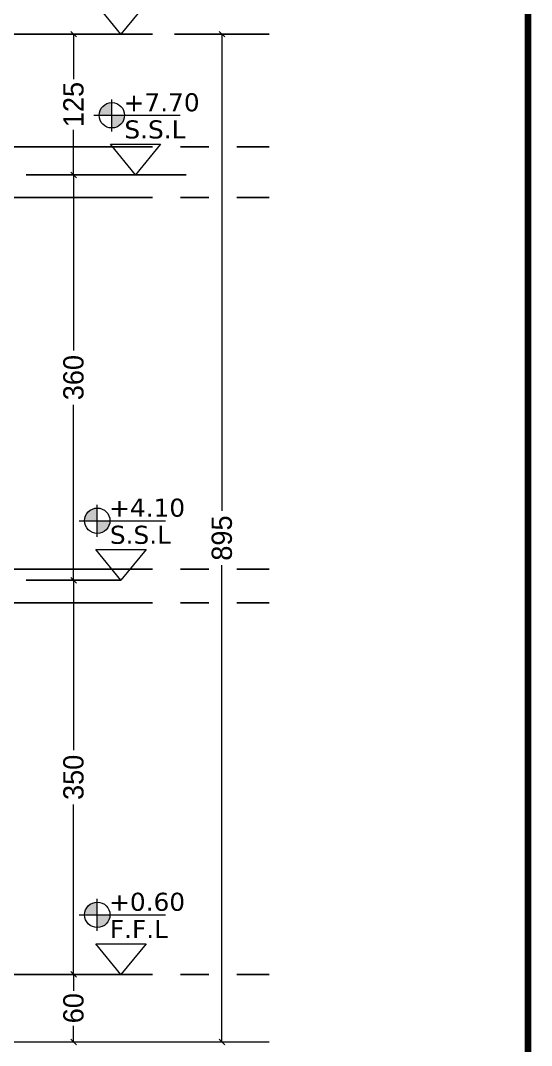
# Model space of a CAD drawing. Header units: centimetres. Extents: x 7997 to 116674, y 1017 to 13844.
# Drawn here: x 67391 to 67845, y 8885 to 9795 of the extents above; entities that cross this region are included whole.
import ezdxf

# ---------------------------------------------------------------- set-up
doc = ezdxf.new("R2010")
doc.units = ezdxf.units.CM
doc.header["$LTSCALE"] = 200
doc.header["$PDMODE"] = 2
doc.linetypes.add('CENTER2', pattern=[1.125, 0.75, -0.125, 0.125, -0.125])
for name, color, linetype in [('AXIS', 9, 'CENTER2'), ('DIM', 11, 'Continuous'), ('STEP', 7, 'Continuous')]:
    doc.layers.add(name, color=color, linetype=linetype)
for name, color, linetype, lineweight in [('HAT', 8, 'Continuous', 9), ('Level 10', 7, 'Continuous', 0), ('TEXT', 6, 'Continuous', 18), ('WALL', 3, 'Continuous', 25)]:
    doc.layers.add(name, color=color, linetype=linetype, lineweight=lineweight)
doc.styles.add('sheet notes', font='verdana.ttf')
doc.styles.add('T2', font='')
doc.styles.get('T2').set_extended_font_data('Elisia')
doc.dimstyles.new('NORMAL', dxfattribs={"dimtxt": 18, "dimasz": 5, "dimexe": 5, "dimexo": 5, "dimgap": 1, "dimtad": 0, "dimdec": 0, "dimdsep": 46, "dimtxsty": 'T2', "dimblk1": 'OBLIQUE', "dimblk2": 'OBLIQUE', "dimsah": 1, "dimcen": 0.09, "dimclrd": 4, "dimclre": 4, "dimclrt": 6, "dimadec": 0, "dimazin": 0, "dimtfac": 1, "dimtdec": 0, "dimtofl": 0, "dimtmove": 1, "dimatfit": 2, "dimldrblk": 'OPEN30', "dimfxl": 0, "dimtolj": 1, "dimtzin": 0, "dimlwd": 5, "dimlwe": 5, "dimarcsym": 0})

# ---------------------------------------------------------------- blocks, each defined once
blk = doc.blocks.new('SDF')
at = {"layer": 'TEXT'}
h = blk.add_hatch(color=256, dxfattribs=at)
h.paths.add_polyline_path([(0, 0.05), (-11.25, 0.05, -0.414214), (0, 11.3)])
h.paths.add_polyline_path([(0, 0.05), (11.25, 0.05, -0.414214), (0, -11.2)])
for p, q in [((0, -14.21), (0, 14.21)), ((-16.06, 0.05), (60.5, 0.05))]:
    blk.add_line(p, q, dxfattribs=at)
blk.add_circle((0, 0.05), 11.25, dxfattribs=at)
blk = doc.blocks.new('_OBLIQUE')
at = {"color": 0, "linetype": 'ByBlock'}
blk.add_line((-0.5, -0.5), (0.5, 0.5), dxfattribs=at)
blk = doc.blocks.new('*D926')
at = {"layer": 'Defpoints', "color": 0, "transparency": 16777216}
for p in [(67438.41, 8948.05), (67438.41, 8948.05), (67438.41, 8888.05)]:
    blk.add_point(p, dxfattribs=at)
at = {"layer": 'WALL', "color": 4, "lineweight": 5, "transparency": 16777216}
for p, q in [((67438.41, 8948.05), (67438.41, 8933.62)), ((67438.41, 8888.05), (67438.41, 8902.48))]:
    blk.add_line(p, q, dxfattribs=at)
at = {"layer": 'WALL', "color": 4, "lineweight": 5, "transparency": 16777216, "xscale": 5, "yscale": 5, "zscale": 5}
for p, rotation in [((67438.41, 8948.05), 90), ((67438.41, 8888.05), 270)]:
    blk.add_blockref('_OBLIQUE', p, dxfattribs=dict(at, rotation=rotation))
at = {"layer": 'WALL', "color": 6, "transparency": 16777216, "insert": (67438.41, 8918.05), "char_height": 18, "attachment_point": 5, "rotation": 90, "style": 'T2'}
blk.add_mtext('\\A1;60', dxfattribs=at)
blk = doc.blocks.new('_Open30')
at = {"color": 0, "linetype": 'ByBlock', "lineweight": -2}
for p, q in [((-1, 0.27), (0, 0)), ((0, 0), (-1, -0.27)), ((0, 0), (-1, 0))]:
    blk.add_line(p, q, dxfattribs=at)
blk = doc.blocks.new('*D927')
at = {"layer": 'Defpoints', "color": 0, "transparency": 16777216}
for p in [(67570.07, 9783.05), (67570.07, 9783.05), (67570.07, 8888.05)]:
    blk.add_point(p, dxfattribs=at)
at = {"layer": 'WALL', "color": 4, "lineweight": 5, "transparency": 16777216}
for p, q in [((67570.07, 9783.05), (67570.07, 9359.69)), ((67570.07, 8888.05), (67570.07, 9311.41))]:
    blk.add_line(p, q, dxfattribs=at)
at = {"layer": 'WALL', "color": 4, "lineweight": 5, "transparency": 16777216, "xscale": 5, "yscale": 5, "zscale": 5}
for p, rotation in [((67570.07, 9783.05), 90), ((67570.07, 8888.05), 270)]:
    blk.add_blockref('_OBLIQUE', p, dxfattribs=dict(at, rotation=rotation))
at = {"layer": 'WALL', "color": 6, "transparency": 16777216, "insert": (67570.07, 9335.55), "char_height": 18, "attachment_point": 5, "rotation": 90, "style": 'T2'}
blk.add_mtext('\\A1;895', dxfattribs=at)
blk = doc.blocks.new('*D943')
at = {"layer": 'Defpoints', "color": 0, "transparency": 16777216}
for p in [(67438.41, 9298.05), (67438.41, 9298.05), (67438.41, 8948.05)]:
    blk.add_point(p, dxfattribs=at)
at = {"layer": 'DIM', "color": 4, "lineweight": 5, "transparency": 16777216}
for p, q in [((67438.41, 9298.05), (67438.41, 9147.19)), ((67438.41, 8948.05), (67438.41, 9098.91))]:
    blk.add_line(p, q, dxfattribs=at)
at = {"layer": 'DIM', "color": 4, "lineweight": 5, "transparency": 16777216, "xscale": 5, "yscale": 5, "zscale": 5}
for p, rotation in [((67438.41, 9298.05), 90), ((67438.41, 8948.05), 270)]:
    blk.add_blockref('_OBLIQUE', p, dxfattribs=dict(at, rotation=rotation))
at = {"layer": 'DIM', "color": 6, "transparency": 16777216, "insert": (67438.41, 9123.05), "char_height": 18, "attachment_point": 5, "rotation": 90, "style": 'T2'}
blk.add_mtext('\\A1;350', dxfattribs=at)
blk = doc.blocks.new('*D944')
at = {"layer": 'Defpoints', "color": 0, "transparency": 16777216}
for p in [(67438.41, 9658.05), (67467.41, 9658.05), (67438.41, 9298.05)]:
    blk.add_point(p, dxfattribs=at)
at = {"layer": 'DIM', "color": 4, "lineweight": 5, "transparency": 16777216}
for p, q in [((67462.41, 9658.05), (67433.41, 9658.05)), ((67438.41, 9658.05), (67438.41, 9502.19)), ((67438.41, 9298.05), (67438.41, 9453.91))]:
    blk.add_line(p, q, dxfattribs=at)
at = {"layer": 'DIM', "color": 4, "lineweight": 5, "transparency": 16777216, "xscale": 5, "yscale": 5, "zscale": 5}
for p, rotation in [((67438.41, 9658.05), 90), ((67438.41, 9298.05), 270)]:
    blk.add_blockref('_OBLIQUE', p, dxfattribs=dict(at, rotation=rotation))
at = {"layer": 'DIM', "color": 6, "transparency": 16777216, "insert": (67438.41, 9478.05), "char_height": 18, "attachment_point": 5, "rotation": 90, "style": 'T2'}
blk.add_mtext('\\A1;360', dxfattribs=at)
blk = doc.blocks.new('*D945')
at = {"layer": 'Defpoints', "color": 0, "transparency": 16777216}
for p in [(67438.41, 9783.05), (67438.41, 9783.05), (67438.41, 9658.05)]:
    blk.add_point(p, dxfattribs=at)
at = {"layer": 'DIM', "color": 4, "lineweight": 5, "transparency": 16777216}
for p, q in [((67438.41, 9783.05), (67438.41, 9742.98)), ((67438.41, 9658.05), (67438.41, 9698.12))]:
    blk.add_line(p, q, dxfattribs=at)
at = {"layer": 'DIM', "color": 4, "lineweight": 5, "transparency": 16777216, "xscale": 5, "yscale": 5, "zscale": 5}
for p, rotation in [((67438.41, 9783.05), 90), ((67438.41, 9658.05), 270)]:
    blk.add_blockref('_OBLIQUE', p, dxfattribs=dict(at, rotation=rotation))
at = {"layer": 'DIM', "color": 6, "transparency": 16777216, "insert": (67438.41, 9720.55), "char_height": 18, "attachment_point": 5, "rotation": 90, "style": 'T2'}
blk.add_mtext('\\A1;125', dxfattribs=at)
blk = doc.blocks.new('08-TITLE SHEET-selattin', base_point=(45714.8, -203081.4))
at = {"color": 0, "linetype": 'ByBlock', "const_width": 8.52}
blk.add_lwpolyline([(50507.6, -203110.8), (50507.6, -206891.9)], dxfattribs=at)

msp = doc.modelspace()

# ---------------------------------------------------------------- linework, layer by layer
at = {"layer": 'AXIS'}
for p, q in [((65783.4419, 9783.0491), (67612.1301, 9783.0491)), ((65783.4419, 9683.0491), (67612.1301, 9683.0491)), ((65783.4419, 9638.0491), (67612.1301, 9638.0491)), ((65783.4419, 9308.0491), (67612.1301, 9308.0491)), ((65783.4419, 9278.0491), (67612.1301, 9278.0491)), ((65783.4419, 8948.0491), (67612.1301, 8948.0491))]:
    msp.add_line(p, q, dxfattribs=at)
at = {"layer": 'HAT'}
for points in [[(67458.1655, 9810.3628), (67502.7764, 9810.3628), (67480.4709, 9783.0491)], [(67471.0703, 9685.3628), (67515.6811, 9685.3628), (67493.3757, 9658.0491)], [(67458.1655, 9325.3628), (67502.7764, 9325.3628), (67480.4709, 9298.0491)], [(67458.1655, 8975.3628), (67502.7764, 8975.3628), (67480.4709, 8948.0491)]]:
    msp.add_lwpolyline(points, close=True, dxfattribs=at)
at = {"layer": 'Level 10'}
msp.add_line((65783.4419, 8888.0491), (67612.1301, 8888.0491), dxfattribs=at)
at = {"layer": 'STEP'}
for p, q in [((67396.3522, 9783.0491), (67480.4709, 9783.0491)), ((67528.0113, 9783.0491), (67612.1301, 9783.0491)), ((67396.3522, 9658.0491), (67538.4596, 9658.0491)), ((67396.3522, 9298.0491), (67480.4709, 9298.0491)), ((67396.3522, 8948.0491), (67480.4709, 8948.0491))]:
    msp.add_line(p, q, dxfattribs=at)

# ---------------------------------------------------------------- block references
at = {"layer": 'DIM', "color": 0, "linetype": 'Continuous', "xscale": 0.7000000000000026, "yscale": 0.7000000000000026, "zscale": 0.7000000000000026}
msp.add_blockref('08-TITLE SHEET-selattin', (64486.8108, 10772.0841), dxfattribs=at)
at = {"layer": 'DIM'}
for p in [(67472.3912, 9710.9226), (67459.4864, 9350.9226), (67459.4864, 9000.9226)]:
    msp.add_blockref('SDF', p, dxfattribs=at)

# ---------------------------------------------------------------- texts
at = {"layer": 'TEXT', "style": 'sheet notes'}
for s, p in [('+7.70', (67482.8886, 9714.5575)), ('S.S.L', (67483.554, 9690.4501)), ('+4.10', (67469.9838, 9354.5575)), ('S.S.L', (67470.6493, 9330.4501)), ('+0.60', (67469.9838, 9004.5575)), ('F.F.L', (67470.6493, 8980.4501))]:
    msp.add_text(s, height=16.03652, dxfattribs=at).set_placement(p)

# ---------------------------------------------------------------- dimensions: what is measured, and where the dimension line sits
at = {"layer": 'DIM'}
for base, p1, p2, picture, middle in [((67438.4116, 9783.0491), (67438.4116, 9658.0491), (67438.4116, 9783.0491), '*D945', (67438.4116, 9720.5491)), ((67438.4116, 9658.0491), (67438.4116, 9298.0491), (67467.4059, 9658.0491), '*D944', (67438.4116, 9478.0491)), ((67438.4116, 9298.0491), (67438.4116, 8948.0491), (67438.4116, 9298.0491), '*D943', (67438.4116, 9123.0491))]:
    dim = msp.add_linear_dim(base=base, p1=p1, p2=p2, angle=90, dimstyle='NORMAL', dxfattribs=at)
    dim.commit()
    dim.dimension.update_dxf_attribs({"geometry": picture, "text_midpoint": middle})
at = {"layer": 'WALL'}
for base, p1, p2, picture, middle in [((67570.0707, 9783.0491), (67570.0707, 8888.0491), (67570.0707, 9783.0491), '*D927', (67570.0707, 9335.5491)), ((67438.4116, 8948.0491), (67438.4116, 8888.0491), (67438.4116, 8948.0491), '*D926', (67438.4116, 8918.0491))]:
    dim = msp.add_linear_dim(base=base, p1=p1, p2=p2, angle=90, dimstyle='NORMAL', dxfattribs=at)
    dim.commit()
    dim.dimension.update_dxf_attribs({"geometry": picture, "text_midpoint": middle})

doc.saveas('drawing.dxf')
